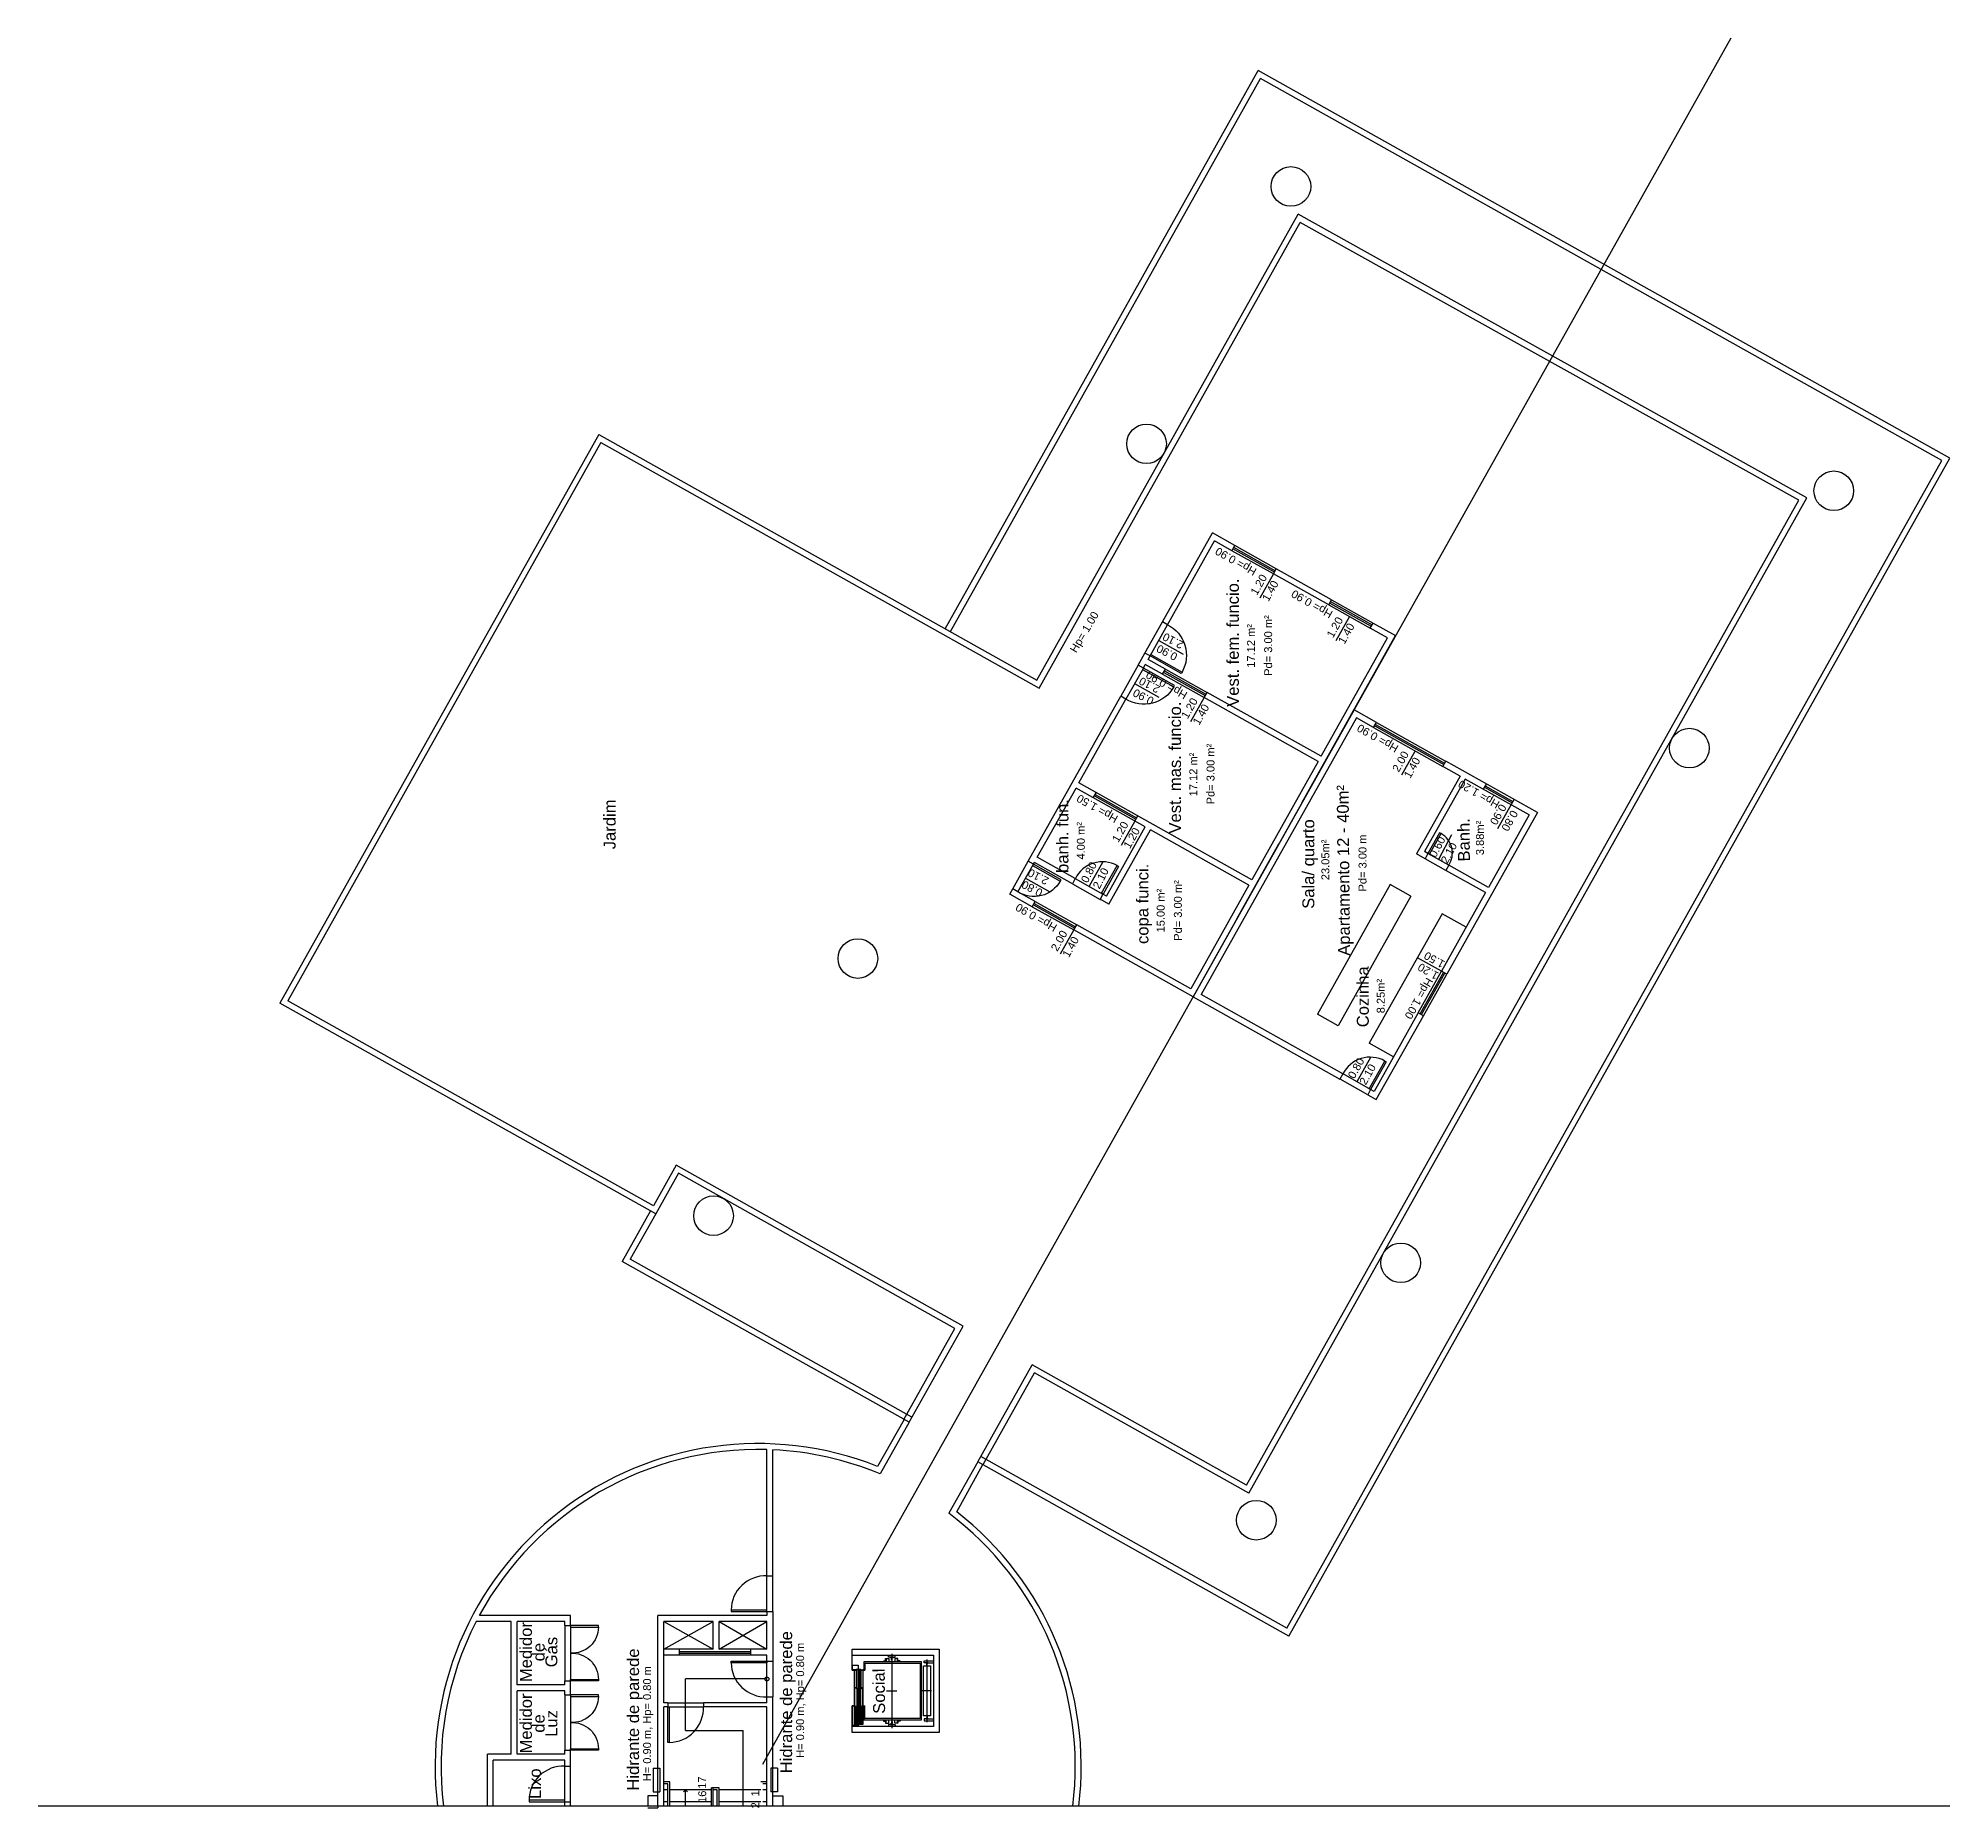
# Model space of a CAD drawing. Header units: millimetres. Extents: x -210 to 1173, y -437 to 320.
# Drawn here: x 862.41 to 910.63, y -227.67 to -183.02 of the extents above; entities that cross this region are included whole.
import ezdxf
from ezdxf.enums import TextEntityAlignment as Align

# ---------------------------------------------------------------- set-up
doc = ezdxf.new("R2010")
doc.units = ezdxf.units.MM
doc.header["$LTSCALE"] = 0.3
for name, pattern in [('DASHDOTX2', [50.8, 25.4, -12.7, 0, -12.7]), ('DASHED2', [9.525, 6.35, -3.175]), ('LTYPE_4', [112.5, 56.25, -56.25]), ('LTYPE_6', [168.75, 112.5, -28.125, 0, -28.125])]:
    doc.linetypes.add(name, pattern=pattern)
for name, color, linetype in [('CORTE', 6, 'Continuous'), ('COTAS', 1, 'Continuous'), ('ESQUADRIAS', 3, 'Continuous'), ('LAYER_0', 6, 'Continuous'), ('LINHA DE CORTE', 6, 'DASHDOTX2'), ('PISO', 1, 'Continuous'), ('PROJEÇÃO', 1, 'DASHED2'), ('TEXTOS', 2, 'Continuous'), ('VISTA', 2, 'Continuous')]:
    doc.layers.add(name, color=color, linetype=linetype)
doc.styles.add('2MM 1_100', font='ARIAL.TTF', dxfattribs={"height": 0.2})
doc.styles.add('3MM 1_100', font='ARIAL.TTF', dxfattribs={"height": 0.3})

msp = doc.modelspace()

# ---------------------------------------------------------------- linework, layer by layer
for p, q in [((905.108, -183.018), (880.675, -226.577)), ((910.63, -227.63), (862.407, -227.63))]:
    msp.add_line(p, q)
at = {"layer": 'CORTE'}
for p, q in [((890.768, -197.747), (892.027, -195.501)), ((890.898, -197.82), (892.084, -195.705)), ((892.594, -195.819), (892.027, -195.501)), ((892.52, -195.95), (892.084, -195.705)), ((892.52, -195.95), (892.594, -195.819)), ((893.567, -196.536), (893.64, -196.406)), ((894.963, -197.319), (893.567, -196.536)), ((895.036, -197.188), (893.64, -196.406)), ((894.963, -197.319), (895.036, -197.188)), ((890.898, -197.82), (890.768, -197.747)), ((894.284, -202.312), (896.65, -198.092)), ((894.771, -201.138), (896.446, -198.15)), ((896.01, -197.905), (896.083, -197.775)), ((896.446, -198.15), (896.01, -197.905)), ((896.083, -197.775), (896.65, -198.092)), ((890.156, -198.838), (890.327, -198.532)), ((890.458, -198.606), (890.327, -198.532)), ((890.409, -198.693), (890.458, -198.606)), ((890.287, -198.911), (890.156, -198.838)), ((890.287, -198.911), (890.336, -198.824)), ((890.772, -199.068), (890.336, -198.824)), ((890.846, -198.937), (890.409, -198.693)), ((890.772, -199.068), (890.846, -198.937)), ((887.381, -203.788), (889.716, -199.623)), ((889.847, -199.696), (889.716, -199.623)), ((891.819, -199.655), (891.892, -199.524)), ((894.771, -201.138), (891.892, -199.524)), ((888.661, -201.811), (889.847, -199.696)), ((895.603, -199.967), (891.54, -207.208)), ((894.698, -201.268), (891.819, -199.655)), ((896.169, -200.284), (895.603, -199.967)), ((895.661, -200.171), (891.745, -207.15)), ((896.096, -200.415), (895.661, -200.171)), ((896.096, -200.415), (896.169, -200.284)), ((894.698, -201.268), (893.023, -204.256)), ((897.84, -201.393), (897.914, -201.262)), ((898.277, -201.638), (897.841, -201.393)), ((900.226, -202.559), (897.914, -201.262)), ((887.61, -203.687), (888.588, -201.942)), ((890.333, -202.92), (888.588, -201.942)), ((893.023, -204.256), (888.661, -201.811)), ((898.277, -201.638), (897.176, -203.6)), ((898.408, -201.711), (897.38, -203.543)), ((900.022, -202.617), (898.408, -201.711)), ((889.355, -204.665), (890.333, -202.92)), ((889.412, -204.869), (890.463, -202.993)), ((892.95, -204.387), (890.463, -202.993)), ((900.226, -202.559), (897.939, -206.636)), ((900.022, -202.617), (898.994, -204.448)), ((900.079, -202.821), (900.079, -202.821)), ((893.698, -203.359), (892.64, -205.245)), ((887.512, -203.861), (887.381, -203.788)), ((887.512, -203.861), (887.537, -203.818)), ((888.496, -204.355), (887.537, -203.818)), ((888.57, -204.225), (887.61, -203.687)), ((897.394, -203.723), (897.176, -203.6)), ((897.467, -203.592), (897.38, -203.543)), ((897.467, -203.592), (897.394, -203.723)), ((897.991, -203.885), (897.917, -204.016)), ((898.994, -204.448), (897.991, -203.885)), ((888.57, -204.225), (888.496, -204.355)), ((892.95, -204.387), (891.483, -207.004)), ((898.921, -204.579), (897.917, -204.016)), ((886.917, -204.617), (886.99, -204.486)), ((887.484, -204.934), (886.917, -204.617)), ((887.121, -204.559), (886.99, -204.486)), ((887.557, -204.804), (887.123, -204.56)), ((887.484, -204.934), (887.557, -204.804)), ((889.267, -204.616), (889.194, -204.747)), ((889.412, -204.869), (889.194, -204.747)), ((889.355, -204.665), (889.267, -204.616)), ((898.921, -204.579), (897.808, -206.563)), ((888.531, -205.521), (888.604, -205.39)), ((891.483, -207.004), (888.604, -205.39)), ((891.54, -207.208), (888.531, -205.521)), ((892.054, -206.292), (891.54, -207.208)), ((897.939, -206.636), (897.808, -206.563)), ((891.54, -207.208), (895.247, -209.287)), ((895.322, -209.153), (891.746, -207.148)), ((897.221, -207.61), (896.107, -209.594)), ((896.163, -209.801), (897.353, -207.683)), ((897.353, -207.683), (897.221, -207.61)), ((895.322, -209.153), (895.247, -209.287)), ((896.02, -209.545), (895.945, -209.679)), ((895.945, -209.679), (896.163, -209.801)), ((896.107, -209.594), (896.02, -209.545)), ((884.25, -217.873), (883.58, -219.057)), ((884.376, -217.944), (883.644, -219.245)), ((880.788, -221.82), (880.788, -218.633)), ((880.938, -221.82), (880.938, -218.639)), ((886.11, -218.937), (885.378, -220.237)), ((885.577, -220.201), (886.24, -219.009)), ((874.338, -221.377), (874.338, -221.374)), ((880.788, -221.82), (880.938, -221.82)), ((880.788, -222.72), (880.788, -222.82)), ((880.788, -222.72), (880.938, -222.72)), ((880.938, -222.72), (880.938, -223.97)), ((874.338, -222.97), (873.456, -222.97)), ((875.838, -222.82), (873.535, -222.82)), ((874.338, -226.32), (874.338, -222.97)), ((874.488, -224.57), (874.488, -222.97)), ((875.688, -222.97), (874.488, -222.97)), ((875.688, -223.07), (875.688, -222.97)), ((875.688, -223.07), (875.838, -223.07)), ((875.838, -223.07), (875.838, -222.82)), ((878.038, -227.63), (878.038, -222.82)), ((880.788, -222.82), (878.038, -222.82)), ((878.188, -223.82), (878.188, -222.97)), ((879.438, -222.97), (878.188, -222.97)), ((878.188, -222.97), (879.438, -223.67)), ((878.188, -223.67), (879.438, -222.97)), ((879.438, -223.67), (879.438, -222.97)), ((879.588, -223.67), (879.588, -222.97)), ((880.788, -222.97), (879.588, -222.97)), ((879.588, -223.67), (880.788, -222.97)), ((879.588, -222.97), (880.788, -223.67)), ((880.788, -223.67), (880.788, -222.97)), ((880.938, -222.82), (880.938, -222.82)), ((879.438, -223.67), (878.188, -223.67)), ((880.788, -223.67), (879.588, -223.67)), ((882.938, -223.67), (885.138, -223.67)), ((882.938, -224.075), (882.938, -223.67)), ((885.138, -223.67), (885.138, -225.77)), ((878.188, -225.02), (878.188, -223.82)), ((880.788, -223.82), (878.188, -223.82)), ((880.788, -223.97), (880.788, -223.82)), ((882.938, -223.82), (884.988, -223.82)), ((883.259, -224.02), (883.258, -224.021)), ((884.988, -223.82), (884.988, -225.62)), ((875.688, -224.57), (874.488, -224.57)), ((875.688, -224.57), (875.688, -224.47)), ((875.688, -224.47), (875.838, -224.47)), ((875.838, -224.82), (875.838, -224.47)), ((880.738, -224.419), (880.737, -224.42)), ((874.488, -226.32), (874.488, -224.72)), ((875.688, -224.72), (874.488, -224.72)), ((875.688, -224.82), (875.688, -224.72)), ((875.688, -224.82), (875.838, -224.82)), ((878.288, -225.02), (878.188, -225.02)), ((878.288, -225.12), (878.188, -225.12)), ((878.188, -227.63), (878.188, -225.12)), ((880.788, -225.02), (879.188, -225.02)), ((880.788, -225.12), (879.188, -225.12)), ((880.788, -225.02), (880.788, -224.87)), ((880.788, -227.63), (880.788, -225.12)), ((880.938, -227.63), (880.938, -224.87)), ((882.938, -225.77), (882.938, -225.595)), ((884.988, -225.62), (882.938, -225.62)), ((884.988, -225.62), (883.088, -225.62)), ((885.138, -225.77), (882.938, -225.77)), ((873.738, -227.63), (873.738, -226.32)), ((874.338, -226.32), (873.738, -226.32)), ((873.888, -227.63), (873.888, -226.47)), ((875.688, -226.47), (873.888, -226.47)), ((875.688, -226.32), (874.488, -226.32)), ((875.688, -226.32), (875.688, -226.22)), ((875.688, -226.22), (875.838, -226.22)), ((875.688, -226.62), (875.688, -226.47)), ((875.688, -226.62), (875.838, -226.62)), ((875.838, -226.62), (875.838, -226.22)), ((877.918, -226.671), (877.918, -227.271)), ((877.918, -226.671), (878.088, -226.671)), ((878.088, -226.671), (878.088, -227.271)), ((881.058, -226.671), (880.888, -226.671)), ((880.888, -226.671), (880.888, -227.271)), ((881.058, -226.671), (881.058, -227.271)), ((875.688, -227.63), (875.688, -227.52)), ((875.688, -227.52), (875.838, -227.52)), ((875.838, -227.63), (875.838, -227.52)), ((877.918, -227.271), (878.088, -227.271)), ((881.058, -227.271), (880.888, -227.271)), ((878.038, -227.63), (878.038, -227.671))]:
    msp.add_line(p, q, dxfattribs=at)
for points in [[(878.038, -227.63), (878.038, -227.371), (877.788, -227.371), (877.788, -227.63)], [(880.938, -227.63), (880.938, -227.371), (881.188, -227.371), (881.188, -227.63)], [(877.788, -227.671), (878.038, -227.671)]]:
    msp.add_lwpolyline(points, dxfattribs=at)
for centre in [(894.009, -186.759), (890.367, -193.253), (907.703, -194.438), (904.061, -200.932), (883.084, -206.241), (879.444, -212.731), (896.778, -213.92), (893.136, -220.414)]:
    msp.add_circle(centre, 0.5, dxfattribs=at)
for radius, start, end in [(8.15, 68.3198, 187.0479), (8, 88.4307, 151.556), (8, 67.3915, 87.3556), (8, 352.8192, 53.0524), (8.15, 352.9521, 52.0851), (8, 152.7709, 187.1808), (8, 152.7709, 187.1808)]:
    msp.add_arc((880.569, -226.63), radius, start, end, dxfattribs=at)
at = {"layer": 'COTAS'}
for p, q in [((893.567, -196.536), (893.223, -197.149)), ((895.486, -197.612), (895.142, -198.225)), ((891.819, -199.655), (891.475, -200.268)), ((897.144, -200.999), (896.8, -201.612)), ((899.564, -202.358), (899.22, -202.971)), ((890.071, -202.773), (889.727, -203.386)), ((898.06, -203.119), (897.729, -203.739)), ((889.263, -203.805), (888.92, -204.418)), ((888.531, -205.521), (888.187, -206.134)), ((897.808, -206.563), (897.198, -206.22)), ((896.015, -208.736), (895.671, -209.349)), ((880.788, -224.42), (878.738, -224.42)), ((878.738, -225.72), (878.738, -224.42)), ((878.738, -225.72), (880.188, -225.72)), ((880.188, -227.63), (880.188, -225.72)), ((878.738, -227.22), (878.687, -227.27)), ((878.738, -227.22), (878.787, -227.27)), ((878.738, -227.63), (878.738, -227.22))]:
    msp.add_line(p, q, dxfattribs=at)
at = {"layer": 'COTAS', "extrusion": (8.09989e-13, 3.46177e-12, -1)}
for p, q in [((890.678, -198.213), (891.292, -198.557)), ((890.067, -199.303), (890.68, -199.647))]:
    msp.add_line(p, q, dxfattribs=at)
at = {"layer": 'COTAS', "extrusion": (-2.53038e-12, -2.49741e-12, -1)}
msp.add_line((887.317, -204.21), (887.93, -204.554), dxfattribs=at)
at = {"layer": 'COTAS'}
msp.add_circle((880.788, -224.42), 0.05, dxfattribs=at)
at = {"layer": 'ESQUADRIAS'}
for p, q in [((893.594, -196.488), (892.547, -195.902)), ((893.613, -196.454), (892.567, -195.867)), ((894.99, -197.271), (896.036, -197.857)), ((895.009, -197.236), (896.056, -197.823)), ((890.799, -199.02), (891.846, -199.607)), ((890.819, -198.985), (891.865, -199.572)), ((896.123, -200.367), (897.867, -201.346)), ((896.142, -200.332), (897.887, -201.311)), ((887.511, -204.886), (888.558, -205.473)), ((887.53, -204.851), (888.577, -205.438)), ((897.269, -207.636), (897.856, -206.59)), ((897.304, -207.656), (897.891, -206.609))]:
    msp.add_line(p, q, dxfattribs=at)
at = {"layer": 'ESQUADRIAS', "extrusion": (-5.98787e-17, -1.06823e-16, -1)}
msp.add_lwpolyline([(-890.458, -198.606), (-890.478, -198.571), (-891.263, -199.011), (-891.243, -199.046)], close=True, dxfattribs=at)
at = {"layer": 'ESQUADRIAS', "extrusion": (5.98787e-17, 1.06823e-16, -1)}
msp.add_lwpolyline([(-890.287, -198.911), (-890.268, -198.946), (-891.053, -199.386), (-891.072, -199.351)], close=True, dxfattribs=at)
at = {"layer": 'ESQUADRIAS'}
for points in [[(897.467, -203.592), (897.502, -203.611), (897.796, -203.088), (897.761, -203.069)], [(889.269, -204.614), (889.234, -204.594), (889.625, -203.896), (889.66, -203.916)], [(896.02, -209.545), (895.985, -209.525), (896.377, -208.827), (896.412, -208.847)], [(880.788, -222.72), (880.788, -222.68), (879.888, -222.68), (879.888, -222.72)], [(880.788, -223.97), (880.788, -224.01), (879.888, -224.01), (879.888, -223.97)], [(878.288, -225.12), (878.328, -225.12), (878.328, -226.02), (878.288, -226.02)], [(875.688, -227.52), (875.688, -227.48), (874.788, -227.48), (874.788, -227.52)]]:
    msp.add_lwpolyline(points, close=True, dxfattribs=at)
at = {"layer": 'ESQUADRIAS', "extrusion": (1.06823e-16, -5.98787e-17, -1)}
msp.add_lwpolyline([(-887.512, -203.861), (-887.493, -203.896), (-888.191, -204.287), (-888.21, -204.252)], close=True, dxfattribs=at)
at = {"layer": 'ESQUADRIAS', "extrusion": (-1.22461e-16, 2.18219e-21, -1)}
for points in [[(-875.838, -223.07), (-875.838, -223.11), (-876.538, -223.11), (-876.538, -223.07)], [(-875.838, -224.47), (-875.838, -224.43), (-876.538, -224.43), (-876.538, -224.47)], [(-875.838, -224.82), (-875.838, -224.86), (-876.538, -224.86), (-876.538, -224.82)], [(-875.838, -226.22), (-875.838, -226.18), (-876.538, -226.18), (-876.538, -226.22)]]:
    msp.add_lwpolyline(points, close=True, dxfattribs=at)
at = {"layer": 'LAYER_0', "color": 7}
for p, q in [((882.938, -224.075), (883.088, -224.075)), ((883.088, -225.595), (882.938, -225.595))]:
    msp.add_line(p, q, dxfattribs=at)
at = {"layer": 'LAYER_0', "color": 11}
for p, q in [((882.938, -224.195), (882.938, -224.075)), ((882.938, -224.075), (882.998, -224.075)), ((882.938, -224.195), (883.043, -224.195)), ((882.996, -224.077), (882.94, -224.077)), ((882.94, -224.077), (882.94, -224.193)), ((883.041, -224.193), (882.94, -224.193)), ((882.996, -224.09), (882.996, -224.077)), ((882.998, -224.09), (882.996, -224.09)), ((882.998, -224.075), (882.998, -224.09)), ((882.998, -224.075), (883.088, -224.075)), ((882.998, -225.595), (882.998, -224.195)), ((883.086, -224.178), (883.041, -224.178)), ((883.041, -224.178), (883.041, -224.193)), ((883.043, -224.195), (883.043, -224.18)), ((883.043, -224.18), (883.088, -224.18)), ((883.088, -224.183), (883.048, -224.183)), ((883.048, -224.183), (883.048, -224.665)), ((883.05, -224.663), (883.05, -224.185)), ((883.05, -224.185), (883.086, -224.185)), ((883.088, -224.165), (883.086, -224.165)), ((883.086, -224.165), (883.086, -224.178)), ((883.086, -224.185), (883.086, -224.198)), ((883.086, -224.198), (883.088, -224.198)), ((883.088, -224.075), (883.088, -224.165)), ((883.088, -224.165), (883.088, -225.595)), ((883.118, -224.165), (883.118, -225.57)), ((883.118, -224.165), (883.12, -224.165)), ((883.163, -224.18), (883.118, -224.18)), ((883.118, -224.183), (883.158, -224.183)), ((883.12, -224.198), (883.118, -224.198)), ((883.12, -224.165), (883.12, -224.178)), ((883.12, -224.178), (883.165, -224.178)), ((883.156, -224.185), (883.12, -224.185)), ((883.12, -224.185), (883.12, -224.198)), ((883.156, -224.663), (883.156, -224.185)), ((883.158, -224.183), (883.158, -224.665)), ((883.163, -224.195), (883.163, -224.18)), ((883.163, -224.195), (883.208, -224.195)), ((883.165, -224.178), (883.165, -224.193)), ((883.165, -224.193), (883.208, -224.193)), ((883.238, -224.193), (883.208, -224.193)), ((883.208, -224.195), (883.258, -224.195)), ((883.208, -224.195), (883.208, -225.57)), ((884.688, -223.99), (883.238, -223.99)), ((883.238, -223.99), (883.238, -224.193)), ((883.258, -224.02), (883.258, -224.195)), ((883.258, -224.02), (884.658, -224.02)), ((883.728, -223.965), (883.728, -223.959)), ((883.728, -223.959), (883.782, -223.959)), ((883.728, -223.965), (883.788, -223.965)), ((883.782, -223.959), (883.782, -223.905)), ((883.782, -223.905), (883.863, -223.905)), ((883.788, -223.965), (883.788, -223.905)), ((883.788, -223.965), (883.788, -223.99)), ((883.853, -223.87), (883.853, -223.82)), ((883.893, -223.87), (883.853, -223.87)), ((883.863, -223.905), (883.863, -223.965)), ((883.863, -223.965), (883.863, -223.99)), ((883.938, -223.87), (883.893, -223.87)), ((883.893, -223.87), (883.893, -223.875)), ((883.897, -223.878), (883.893, -223.875)), ((883.93, -223.88), (883.897, -223.878)), ((883.93, -223.88), (883.934, -223.884)), ((883.934, -223.9), (883.93, -223.903)), ((883.93, -223.945), (883.93, -223.903)), ((883.938, -223.945), (883.93, -223.945)), ((883.934, -223.9), (883.934, -223.884)), ((883.983, -223.87), (883.938, -223.87)), ((883.938, -223.945), (883.946, -223.945)), ((883.943, -223.884), (883.946, -223.88)), ((883.943, -223.9), (883.943, -223.884)), ((883.943, -223.9), (883.946, -223.903)), ((883.946, -223.88), (883.98, -223.878)), ((883.946, -223.945), (883.946, -223.903)), ((883.98, -223.878), (883.983, -223.875)), ((883.983, -223.87), (884.023, -223.87)), ((883.983, -223.87), (883.983, -223.875)), ((884.094, -223.905), (884.013, -223.905)), ((884.013, -223.905), (884.013, -223.965)), ((884.013, -223.965), (884.013, -223.99)), ((884.023, -223.87), (884.023, -223.82)), ((884.088, -223.965), (884.088, -223.905)), ((884.088, -223.965), (884.088, -223.99)), ((884.148, -223.965), (884.088, -223.965)), ((884.094, -223.959), (884.094, -223.905)), ((884.148, -223.959), (884.094, -223.959)), ((884.148, -223.965), (884.148, -223.959)), ((884.658, -224.02), (884.658, -225.42)), ((884.688, -225.45), (884.688, -223.99)), ((884.738, -224.09), (884.918, -224.09)), ((884.738, -225.35), (884.738, -224.09)), ((884.756, -224.016), (884.756, -223.966)), ((884.756, -223.966), (884.988, -223.966)), ((884.796, -224.016), (884.756, -224.016)), ((884.861, -224.016), (884.988, -224.016)), ((884.918, -224.09), (884.918, -225.35)), ((883.003, -224.645), (883.043, -224.645)), ((883.003, -224.645), (883.003, -225.115)), ((883.041, -224.647), (883.005, -224.647)), ((883.005, -225.113), (883.005, -224.647)), ((883.041, -224.66), (883.041, -224.647)), ((883.043, -224.66), (883.041, -224.66)), ((883.043, -224.645), (883.043, -224.66)), ((883.048, -224.665), (883.088, -224.665)), ((883.086, -224.663), (883.05, -224.663)), ((883.088, -224.65), (883.086, -224.65)), ((883.086, -224.65), (883.086, -224.663)), ((883.118, -224.65), (883.12, -224.65)), ((883.158, -224.665), (883.118, -224.665)), ((883.12, -224.65), (883.12, -224.663)), ((883.12, -224.663), (883.156, -224.663)), ((883.203, -224.645), (883.163, -224.645)), ((883.163, -224.645), (883.163, -224.66)), ((883.163, -224.66), (883.165, -224.66)), ((883.165, -224.66), (883.165, -224.647)), ((883.165, -224.647), (883.201, -224.647)), ((883.201, -225.113), (883.201, -224.647)), ((883.203, -224.645), (883.203, -225.115)), ((882.998, -225.095), (882.938, -225.095)), ((882.938, -225.095), (882.938, -225.595)), ((882.94, -225.593), (882.94, -225.097)), ((882.94, -225.097), (882.996, -225.097)), ((882.996, -225.097), (882.996, -225.11)), ((882.996, -225.11), (882.998, -225.11)), ((883.003, -225.115), (883.043, -225.115)), ((883.041, -225.113), (883.005, -225.113)), ((883.043, -225.1), (883.041, -225.1)), ((883.041, -225.1), (883.041, -225.113)), ((883.043, -225.115), (883.043, -225.1)), ((883.163, -225.115), (883.163, -225.1)), ((883.163, -225.1), (883.165, -225.1)), ((883.203, -225.115), (883.163, -225.115)), ((883.165, -225.1), (883.165, -225.113)), ((883.165, -225.113), (883.201, -225.113)), ((883.208, -225.095), (883.258, -225.095)), ((883.208, -225.11), (883.21, -225.11)), ((883.21, -225.11), (883.21, -225.097)), ((883.21, -225.097), (883.238, -225.097)), ((883.238, -225.097), (883.238, -225.45)), ((883.258, -225.42), (883.258, -225.095)), ((882.938, -225.595), (882.998, -225.595)), ((882.996, -225.593), (882.94, -225.593)), ((882.998, -225.58), (882.996, -225.58)), ((882.996, -225.58), (882.996, -225.593)), ((883.088, -225.595), (882.998, -225.595)), ((883.208, -225.57), (883.118, -225.57)), ((883.238, -225.45), (884.688, -225.45)), ((884.658, -225.42), (883.258, -225.42)), ((883.728, -225.475), (883.788, -225.475)), ((883.728, -225.475), (883.728, -225.481)), ((883.728, -225.481), (883.782, -225.481)), ((883.782, -225.481), (883.782, -225.535)), ((883.782, -225.535), (883.863, -225.535)), ((883.788, -225.475), (883.788, -225.45)), ((883.788, -225.475), (883.788, -225.535)), ((883.893, -225.57), (883.853, -225.57)), ((883.853, -225.57), (883.853, -225.62)), ((883.863, -225.475), (883.863, -225.45)), ((883.863, -225.535), (883.863, -225.475)), ((883.897, -225.562), (883.893, -225.566)), ((883.893, -225.57), (883.893, -225.566)), ((883.893, -225.57), (883.938, -225.57)), ((883.93, -225.56), (883.897, -225.562)), ((883.938, -225.495), (883.93, -225.495)), ((883.93, -225.495), (883.93, -225.537)), ((883.934, -225.541), (883.93, -225.537)), ((883.934, -225.557), (883.93, -225.56)), ((883.934, -225.541), (883.934, -225.557)), ((883.938, -225.495), (883.946, -225.495)), ((883.938, -225.57), (883.983, -225.57)), ((883.943, -225.541), (883.946, -225.537)), ((883.943, -225.541), (883.943, -225.557)), ((883.946, -225.56), (883.943, -225.557)), ((883.946, -225.495), (883.946, -225.537)), ((883.946, -225.56), (883.98, -225.562)), ((883.98, -225.562), (883.983, -225.566)), ((883.983, -225.57), (883.983, -225.566)), ((883.983, -225.57), (884.023, -225.57)), ((884.013, -225.475), (884.013, -225.45)), ((884.013, -225.535), (884.013, -225.475)), ((884.094, -225.535), (884.013, -225.535)), ((884.023, -225.57), (884.023, -225.62)), ((884.088, -225.475), (884.088, -225.45)), ((884.148, -225.475), (884.088, -225.475)), ((884.088, -225.475), (884.088, -225.535)), ((884.148, -225.481), (884.094, -225.481)), ((884.094, -225.481), (884.094, -225.535)), ((884.148, -225.475), (884.148, -225.481)), ((884.918, -225.35), (884.738, -225.35)), ((884.796, -225.424), (884.756, -225.424)), ((884.756, -225.424), (884.756, -225.474)), ((884.756, -225.474), (884.988, -225.474)), ((884.861, -225.424), (884.988, -225.424))]:
    msp.add_line(p, q, dxfattribs=at)
at = {"layer": 'LAYER_0'}
for p, q in [((883.533, -224.02), (883.533, -224.02)), ((883.258, -225.18), (883.258, -225.18)), ((884.658, -225.18), (884.658, -225.18)), ((883.533, -225.42), (883.533, -225.42))]:
    msp.add_line(p, q, dxfattribs=at)
at = {"layer": 'LAYER_0', "color": 1, "linetype": 'LTYPE_4'}
for p, q in [((883.797, -223.905), (883.797, -223.965)), ((883.797, -223.965), (883.797, -223.99)), ((884.08, -223.905), (884.08, -223.965)), ((884.08, -223.965), (884.08, -223.99)), ((883.797, -225.475), (883.797, -225.45)), ((883.797, -225.535), (883.797, -225.475)), ((884.08, -225.475), (884.08, -225.45)), ((884.08, -225.535), (884.08, -225.475))]:
    msp.add_line(p, q, dxfattribs=at)
at = {"layer": 'LAYER_0', "color": 15, "linetype": 'LTYPE_6'}
for p, q in [((883.938, -223.785), (883.938, -225.661)), ((884.828, -223.927), (884.828, -225.509)), ((883.81, -224.72), (884.063, -224.72)), ((884.939, -224.72), (884.709, -224.72))]:
    msp.add_line(p, q, dxfattribs=at)
at = {"layer": 'LAYER_0', "color": 1}
for p, q in [((884.861, -224.016), (884.796, -224.016)), ((884.8, -224.02), (884.796, -224.016)), ((884.826, -224.02), (884.8, -224.02)), ((884.824, -224.035), (884.826, -224.033)), ((884.824, -224.07), (884.824, -224.035)), ((884.832, -224.07), (884.824, -224.07)), ((884.826, -224.033), (884.826, -224.02)), ((884.83, -224.033), (884.83, -224.02)), ((884.857, -224.02), (884.83, -224.02)), ((884.83, -224.033), (884.832, -224.035)), ((884.832, -224.07), (884.832, -224.035)), ((884.857, -224.02), (884.861, -224.016)), ((883.063, -225.595), (883.063, -224.665)), ((883.073, -224.665), (883.073, -225.595)), ((883.133, -225.57), (883.133, -224.665)), ((883.143, -224.665), (883.143, -225.57)), ((883.018, -225.595), (883.018, -225.115)), ((883.028, -225.115), (883.028, -225.595)), ((883.178, -225.115), (883.178, -225.57)), ((883.188, -225.57), (883.188, -225.115)), ((884.8, -225.42), (884.796, -225.424)), ((884.796, -225.424), (884.861, -225.424)), ((884.8, -225.42), (884.826, -225.42)), ((884.824, -225.37), (884.832, -225.37)), ((884.824, -225.37), (884.824, -225.405)), ((884.826, -225.407), (884.824, -225.405)), ((884.826, -225.407), (884.826, -225.42)), ((884.832, -225.405), (884.83, -225.407)), ((884.83, -225.407), (884.83, -225.42)), ((884.83, -225.42), (884.857, -225.42)), ((884.832, -225.37), (884.832, -225.405)), ((884.857, -225.42), (884.861, -225.424))]:
    msp.add_line(p, q, dxfattribs=at)
at = {"layer": 'LINHA DE CORTE'}
for p, q in [((880.788, -223.97), (880.938, -223.97)), ((878.288, -225.02), (878.288, -225.12)), ((879.188, -225.02), (879.188, -225.12)), ((880.788, -224.87), (880.938, -224.87))]:
    msp.add_line(p, q, dxfattribs=at)
at = {"layer": 'PISO'}
for p, q in [((885.286, -197.918), (893.186, -183.832)), ((885.417, -197.992), (893.243, -184.036)), ((910.63, -193.615), (893.186, -183.832)), ((910.426, -193.672), (893.243, -184.036)), ((893.902, -223.137), (910.426, -193.672)), ((893.96, -223.341), (910.63, -193.615)), ((886.99, -204.486), (887.381, -203.788)), ((887.121, -204.559), (887.512, -203.861)), ((877.853, -212.61), (877.138, -213.885)), ((877.984, -212.684), (877.343, -213.827)), ((884.375, -217.943), (877.138, -213.885)), ((884.449, -217.812), (877.343, -213.827)), ((893.902, -223.137), (886.183, -218.806)), ((893.96, -223.341), (886.11, -218.937)), ((880.788, -222.72), (880.788, -221.82)), ((880.938, -222.72), (880.938, -221.82)), ((875.688, -223.07), (875.688, -224.47)), ((875.838, -223.07), (875.838, -224.47)), ((893.09, -222.853), (893.09, -222.853)), ((880.788, -224.87), (880.788, -223.97)), ((880.938, -223.97), (880.938, -224.87)), ((875.688, -224.82), (875.688, -226.22)), ((875.838, -224.82), (875.838, -226.22)), ((878.288, -225.02), (879.188, -225.02)), ((878.288, -225.12), (879.188, -225.12)), ((875.688, -227.52), (875.688, -226.62)), ((875.838, -227.52), (875.838, -226.62)), ((878.288, -227.22), (878.188, -227.22)), ((879.388, -227.22), (878.338, -227.22))]:
    msp.add_line(p, q, dxfattribs=at)
at = {"layer": 'PISO', "extrusion": (-5.98787e-17, -1.06823e-16, -1)}
for p, q in [((890.327, -198.532), (890.768, -197.747)), ((890.458, -198.606), (890.898, -197.82))]:
    msp.add_line(p, q, dxfattribs=at)
at = {"layer": 'PISO', "extrusion": (5.98787e-17, 1.06823e-16, -1)}
for p, q in [((890.156, -198.838), (889.716, -199.623)), ((890.287, -198.911), (889.847, -199.696))]:
    msp.add_line(p, q, dxfattribs=at)
at = {"layer": 'PISO', "extrusion": (-1.06786e-16, 5.99444e-17, -1)}
for p, q in [((897.917, -204.016), (897.394, -203.723)), ((897.99, -203.885), (897.467, -203.592))]:
    msp.add_line(p, q, dxfattribs=at)
at = {"layer": 'PISO', "extrusion": (-2.21961e-12, 2.60843e-12, -1)}
for p, q in [((888.495, -204.357), (889.193, -204.749)), ((888.57, -204.225), (889.267, -204.616))]:
    msp.add_line(p, q, dxfattribs=at)
at = {"layer": 'PISO', "extrusion": (-1.06805e-16, 5.99109e-17, -1)}
for p, q in [((895.946, -209.677), (895.248, -209.286)), ((896.02, -209.545), (895.323, -209.153))]:
    msp.add_line(p, q, dxfattribs=at)
at = {"layer": 'PISO', "extrusion": (-5.98787e-17, -1.06823e-16, -1)}
msp.add_arc((-890.512, -198.59), 0.861, 116.6685, 209.2724, dxfattribs=at)
at = {"layer": 'PISO', "extrusion": (5.98787e-17, 1.06823e-16, -1)}
msp.add_arc((-890.302, -198.965), 0.861, 209.2724, 301.8764, dxfattribs=at)
at = {"layer": 'PISO'}
for centre, radius, start, end in [((897.521, -203.578), 0.561, 326.7425, 60.6923), ((889.253, -204.56, 0), 0.761, 60.7276, 153.6652), ((896.004, -209.491), 0.761, 60.7103, 153.6479), ((880.752, -222.683), 0.864, 87.6128, 179.7813), ((880.752, -224.007), 0.864, 180.2167, 272.3852), ((878.325, -225.156), 0.864, 270.2167, 2.3852), ((875.652, -227.483), 0.864, 87.6128, 179.7813)]:
    msp.add_arc(centre, radius, start, end, dxfattribs=at)
at = {"layer": 'PISO', "extrusion": (-8.09989e-13, -3.46177e-12, -1)}
msp.add_arc((-887.527, -203.915), 0.761, 209.2724, 302.21, dxfattribs=at)
at = {"layer": 'PISO', "extrusion": (-1.22461e-16, 2.18219e-21, -1)}
for centre, start, end in [((-875.877, -223.11), 180.001, 273.3704), ((-875.877, -224.43), 86.6317, 180.001), ((-875.877, -224.86), 180.001, 273.3704), ((-875.877, -226.18), 86.6317, 180.001)]:
    msp.add_arc(centre, 0.661, start, end, dxfattribs=at)
at = {"layer": 'PROJEÇÃO'}
for p, q in [((898.866, -201.968), (898.939, -201.838)), ((898.893, -201.921), (899.591, -202.312)), ((898.913, -201.886), (899.61, -202.277)), ((889.024, -202.187), (889.098, -202.056)), ((889.051, -202.139), (890.098, -202.725)), ((889.071, -202.104), (890.117, -202.69)), ((899.564, -202.36), (899.637, -202.229)), ((890.071, -202.773), (890.144, -202.643)), ((878.588, -223.82), (878.588, -223.67)), ((878.588, -223.725), (880.388, -223.725)), ((880.388, -223.82), (880.388, -223.67)), ((878.588, -223.765), (880.388, -223.765)), ((878.288, -227.52), (878.188, -227.52)), ((879.388, -227.52), (878.338, -227.52))]:
    msp.add_line(p, q, dxfattribs=at)
at = {"layer": 'VISTA'}
for p, q in [((887.597, -199.215), (894.19, -187.46)), ((907.028, -194.619), (894.19, -187.46)), ((887.655, -199.419), (894.246, -187.665)), ((906.823, -194.673), (894.246, -187.665)), ((876.547, -193.017), (868.5, -207.365)), ((876.604, -193.221), (868.705, -207.308)), ((876.547, -193.017), (887.597, -199.215)), ((876.604, -193.221), (887.655, -199.419)), ((892.887, -219.529), (906.823, -194.673)), ((892.945, -219.733), (907.028, -194.619)), ((893.567, -196.536), (892.52, -195.95)), ((893.64, -196.406), (892.594, -195.819)), ((895.036, -197.188), (896.083, -197.775)), ((894.963, -197.319), (896.01, -197.905)), ((890.772, -199.068), (891.819, -199.655)), ((890.846, -198.937), (891.892, -199.524)), ((896.096, -200.415), (897.84, -201.394)), ((896.169, -200.284), (897.912, -201.265)), ((896.513, -204.375), (894.678, -207.645)), ((897.036, -204.668), (896.513, -204.375)), ((887.484, -204.934), (888.531, -205.521)), ((887.557, -204.804), (888.604, -205.39)), ((897.036, -204.668), (895.201, -207.939)), ((897.821, -205.109), (895.986, -208.379)), ((898.432, -205.451), (897.821, -205.109)), ((897.221, -207.61), (897.808, -206.563)), ((897.352, -207.683), (897.939, -206.636)), ((877.927, -212.479), (868.705, -207.308)), ((877.984, -212.684), (868.5, -207.365)), ((895.201, -207.939), (894.678, -207.645)), ((896.597, -208.721), (895.986, -208.38)), ((878.5, -211.456), (877.927, -212.479)), ((878.558, -211.661), (877.984, -212.684)), ((885.737, -215.517), (878.5, -211.456)), ((885.533, -215.574), (878.558, -211.661)), ((884.375, -217.943), (885.737, -215.517)), ((884.244, -217.87), (885.533, -215.574)), ((886.11, -218.937), (887.48, -216.495)), ((892.887, -219.529), (887.48, -216.495)), ((886.241, -219.01), (887.538, -216.699)), ((892.945, -219.733), (887.538, -216.699)), ((878.338, -227.02), (878.188, -227.02)), ((878.288, -227.07), (878.188, -227.07)), ((878.288, -227.63), (878.288, -227.07)), ((878.338, -227.63), (878.338, -227.02)), ((880.788, -227.02), (880.638, -227.02)), ((880.788, -227.07), (880.688, -227.07)), ((879.438, -227.17), (879.388, -227.17)), ((879.388, -227.63), (879.388, -227.17)), ((879.438, -227.63), (879.438, -227.17)), ((879.588, -227.17), (879.438, -227.17)), ((879.538, -227.22), (879.438, -227.22)), ((879.538, -227.63), (879.538, -227.22)), ((879.588, -227.63), (879.588, -227.17)), ((880.638, -227.22), (879.588, -227.22)), ((880.638, -227.52), (879.588, -227.52)), ((880.788, -227.22), (880.688, -227.22)), ((880.788, -227.52), (880.688, -227.52))]:
    msp.add_line(p, q, dxfattribs=at)

# ---------------------------------------------------------------- texts
at = {"layer": 'TEXTOS'}
for s, height, rotation, style, p in [('Hp= 0.90', 0.2, 150.1792, '2MM 1_100', (892.62, -196.222)), ('Vest. fem. funcio.', 0.3, 90, '3MM 1_100', (892.545, -198.271)), ('1.20', 0.2, 60.7166, '2MM 1_100', (893.197, -196.806)), ('1.40', 0.2, 60.7166, '2MM 1_100', (893.487, -196.963)), ('Hp= 0.90', 0.2, 150.1792, '2MM 1_100', (894.539, -197.297)), ('Hp= 1.00', 0.2, 59.4992, '2MM 1_100', (888.795, -198.001)), ('Pd= 3.00 m²', 0.2, 90, '2MM 1_100', (893.435, -198.343)), ('1.20', 0.2, 60.7166, '2MM 1_100', (895.116, -197.882)), ('2.10', 0.2, 152.5495, '2MM 1_100', (891.036, -198.226)), ('17.12 m²', 0.2, 90, '2MM 1_100', (893.001, -198.351)), ('1.40', 0.2, 60.7166, '2MM 1_100', (895.406, -198.039)), ('0.90', 0.2, 152.5495, '2MM 1_100', (890.882, -198.523)), ('2.10', 0.2, 152.5495, '2MM 1_100', (890.44, -199.342)), ('Hp= 0.90', 0.2, 150.1792, '2MM 1_100', (890.872, -199.34)), ('0.90', 0.2, 152.5495, '2MM 1_100', (890.286, -199.639)), ('Vest. mas. funcio.', 0.3, 90, '3MM 1_100', (891.085, -201.423)), ('1.20', 0.2, 60.7166, '2MM 1_100', (891.449, -199.925)), ('1.40', 0.2, 60.7166, '2MM 1_100', (891.739, -200.082)), ('Hp= 0.90', 0.2, 150.1792, '2MM 1_100', (896.197, -200.684)), ('17.12 m²', 0.2, 90, '2MM 1_100', (891.547, -201.597)), ('Pd= 3.00 m²', 0.2, 90, '2MM 1_100', (891.981, -201.586)), ('2.00', 0.2, 60.7166, '2MM 1_100', (896.774, -201.268)), ('1.40', 0.2, 60.7166, '2MM 1_100', (897.064, -201.426)), ('Apartamento 12 - 40m²', 0.3, 90.4898, '3MM 1_100', (895.332, -204.018)), ('Hp= 1.20', 0.2, 150.1792, '2MM 1_100', (898.75, -202.096)), ('Jardim', 0.3, 90, '3MM 1_100', (876.824, -202.856)), ('banh. fun.', 0.3, 90, '3MM 1_100', (888.246, -203.15)), ('Hp= 1.50', 0.2, 150.1792, '2MM 1_100', (889.124, -202.459)), ('0.90', 0.2, 240.7166, '2MM 1_100', (899.239, -202.607)), ('0.80', 0.2, 240.7166, '2MM 1_100', (899.529, -202.764)), ('4.00 m²', 0.2, 90, '2MM 1_100', (888.708, -203.27)), ('1.20', 0.2, 60.7166, '2MM 1_100', (889.701, -203.043)), ('1.20', 0.2, 60.7166, '2MM 1_100', (889.991, -203.2)), ('Sala/ quarto', 0.3, 90, '3MM 1_100', (894.449, -203.857)), ('Banh.', 0.3, 90.4898, '3MM 1_100', (898.369, -203.246)), ('3.88m²', 0.2, 90, '2MM 1_100', (898.777, -203.198)), ('23.05m²', 0.2, 90, '2MM 1_100', (894.878, -203.752)), ('Pd= 3.00 m', 0.2, 90, '2MM 1_100', (895.815, -203.831)), ('0.60', 0.2, 61.9273, '2MM 1_100', (897.701, -203.424)), ('2.10', 0.2, 61.9273, '2MM 1_100', (897.994, -203.575)), ('0.80', 0.2, 63.3147, '2MM 1_100', (888.911, -204.064, 0)), ('2.10', 0.2, 63.3147, '2MM 1_100', (889.211, -204.215, 0)), ('copa funci.', 0.3, 90, '3MM 1_100', (890.264, -204.861)), ('0.80', 0.2, 152.5495, '2MM 1_100', (887.48, -204.478)), ('2.10', 0.2, 152.5495, '2MM 1_100', (887.634, -204.18)), ('Pd= 3.00 m²', 0.2, 90, '2MM 1_100', (891.157, -205.029)), ('Hp= 0.90', 0.2, 150.1792, '2MM 1_100', (887.584, -205.207)), ('15.00 m²', 0.2, 90, '2MM 1_100', (890.723, -205.031)), ('2.00', 0.2, 60.7166, '2MM 1_100', (888.161, -205.791)), ('1.40', 0.2, 60.7166, '2MM 1_100', (888.451, -205.948)), ('1.20', 0.2, 150.712, '2MM 1_100', (897.47, -206.566)), ('1.50', 0.2, 150.712, '2MM 1_100', (897.627, -206.276)), ('Cozinha', 0.3, 90, '3MM 1_100', (895.822, -207.207)), ('8.25m²', 0.2, 90, '2MM 1_100', (896.275, -207.188)), ('Hp= 1.00', 0.2, 240.1746, '2MM 1_100', (897.237, -207.25)), ('0.80', 0.2, 60.7166, '2MM 1_100', (895.653, -209.007)), ('2.10', 0.2, 60.7166, '2MM 1_100', (895.943, -209.164)), ('Medidor', 0.3, 90, '3MM 1_100', (874.71, -223.742)), ('Hidrante de parede', 0.3, 90, '3MM 1_100', (881.276, -225.007)), ('de', 0.3, 90, '3MM 1_100', (875.031, -223.742)), ('Gás', 0.3, 90, '3MM 1_100', (875.353, -223.742)), ('Hidrante de parede', 0.3, 90, '3MM 1_100', (877.414, -225.444)), ('H= 0.90 m, Hp= 0.80 m', 0.2, 90, '2MM 1_100', (881.628, -224.959)), ('H= 0.90 m, Hp= 0.80 m', 0.2, 90, '2MM 1_100', (877.767, -225.549)), ('Social', 0.3, 90.4898, '3MM 1_100', (883.616, -224.729)), ('Medidor', 0.3, 90, '3MM 1_100', (874.71, -225.543)), ('de', 0.3, 90, '3MM 1_100', (875.031, -225.543)), ('Luz', 0.3, 90, '3MM 1_100', (875.353, -225.543)), ('Lixo', 0.3, 90, '3MM 1_100', (874.938, -227.062)), ('17', 0.2, 90, '2MM 1_100', (879.155, -227.038)), ('16', 0.2, 90, '2MM 1_100', (879.158, -227.393)), ('2', 0.2, 90, '2MM 1_100', (880.496, -227.607)), ('1', 0.2, 90, '2MM 1_100', (880.496, -227.307))]:
    msp.add_text(s, height=height, rotation=rotation, dxfattribs=dict(at, style=style)).set_placement(p, align=Align.MIDDLE_CENTER)

doc.saveas('drawing.dxf')
